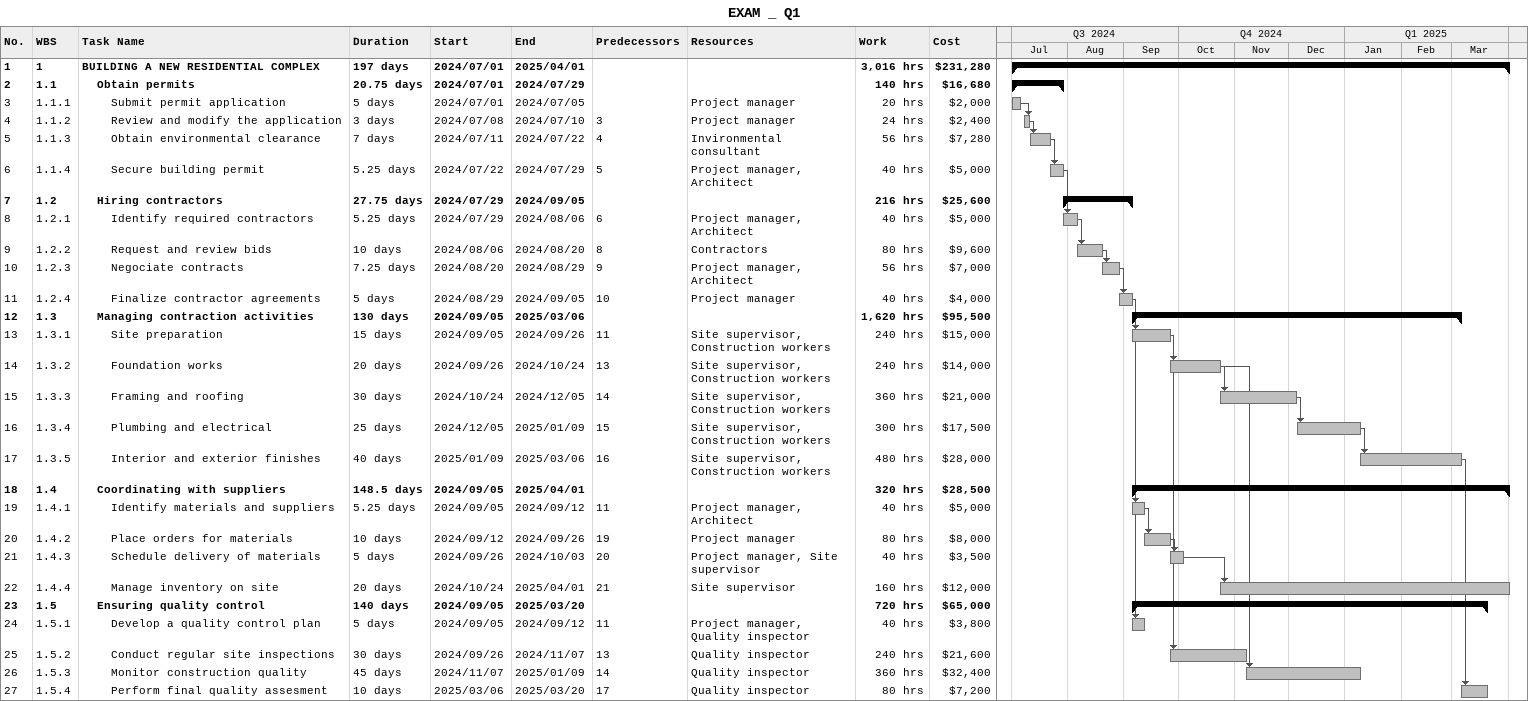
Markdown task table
EXAM _ Q1

| ID | WBS | Task | Duration | Start | Finish | Predecessors | Resources | Work (h) | Cost ($) |
|---|---|---|---|---|---|---|---|---|---|
| 1 | 1 | **BUILDING A NEW RESIDENTIAL COMPLEX** | 197d | 2024-07-01 | 2025-04-01 |  |  | 3016 | 231280 |
| 2 | 1.1 | **Obtain permits** | 20.75d | 2024-07-01 | 2024-07-29 |  |  | 140 | 16680 |
| 3 | 1.1.1 | Submit permit application | 5d | 2024-07-01 | 2024-07-05 |  | Project manager | 20 | 2000 |
| 4 | 1.1.2 | Review and modify the application | 3d | 2024-07-08 | 2024-07-10 | 3 | Project manager | 24 | 2400 |
| 5 | 1.1.3 | Obtain environmental clearance | 7d | 2024-07-11 | 2024-07-22 | 4 | Invironmental consultant | 56 | 7280 |
| 6 | 1.1.4 | Secure building permit | 5.25d | 2024-07-22 | 2024-07-29 | 5 | Project manager, Architect | 40 | 5000 |
| 7 | 1.2 | **Hiring contractors** | 27.75d | 2024-07-29 | 2024-09-05 |  |  | 216 | 25600 |
| 8 | 1.2.1 | Identify required contractors | 5.25d | 2024-07-29 | 2024-08-06 | 6 | Project manager, Architect | 40 | 5000 |
| 9 | 1.2.2 | Request and review bids | 10d | 2024-08-06 | 2024-08-20 | 8 | Contractors | 80 | 9600 |
| 10 | 1.2.3 | Negociate contracts | 7.25d | 2024-08-20 | 2024-08-29 | 9 | Project manager, Architect | 56 | 7000 |
| 11 | 1.2.4 | Finalize contractor agreements | 5d | 2024-08-29 | 2024-09-05 | 10 | Project manager | 40 | 4000 |
| 12 | 1.3 | **Managing contraction activities** | 130d | 2024-09-05 | 2025-03-06 |  |  | 1620 | 95500 |
| 13 | 1.3.1 | Site preparation | 15d | 2024-09-05 | 2024-09-26 | 11 | Site supervisor, Construction workers | 240 | 15000 |
| 14 | 1.3.2 | Foundation works | 20d | 2024-09-26 | 2024-10-24 | 13 | Site supervisor, Construction workers | 240 | 14000 |
| 15 | 1.3.3 | Framing and roofing | 30d | 2024-10-24 | 2024-12-05 | 14 | Site supervisor, Construction workers | 360 | 21000 |
| 16 | 1.3.4 | Plumbing and electrical | 25d | 2024-12-05 | 2025-01-09 | 15 | Site supervisor, Construction workers | 300 | 17500 |
| 17 | 1.3.5 | Interior and exterior finishes | 40d | 2025-01-09 | 2025-03-06 | 16 | Site supervisor, Construction workers | 480 | 28000 |
| 18 | 1.4 | **Coordinating with suppliers** | 148.5d | 2024-09-05 | 2025-04-01 |  |  | 320 | 28500 |
| 19 | 1.4.1 | Identify materials and suppliers | 5.25d | 2024-09-05 | 2024-09-12 | 11 | Project manager, Architect | 40 | 5000 |
| 20 | 1.4.2 | Place orders for materials | 10d | 2024-09-12 | 2024-09-26 | 19 | Project manager | 80 | 8000 |
| 21 | 1.4.3 | Schedule delivery of materials | 5d | 2024-09-26 | 2024-10-03 | 20 | Project manager, Site supervisor | 40 | 3500 |
| 22 | 1.4.4 | Manage inventory on site | 20d | 2024-10-24 | 2025-04-01 | 21 | Site supervisor | 160 | 12000 |
| 23 | 1.5 | **Ensuring quality control** | 140d | 2024-09-05 | 2025-03-20 |  |  | 720 | 65000 |
| 24 | 1.5.1 | Develop a quality control plan | 5d | 2024-09-05 | 2024-09-12 | 11 | Project manager, Quality inspector | 40 | 3800 |
| 25 | 1.5.2 | Conduct regular site inspections | 30d | 2024-09-26 | 2024-11-07 | 13 | Quality inspector | 240 | 21600 |
| 26 | 1.5.3 | Monitor construction quality | 45d | 2024-11-07 | 2025-01-09 | 14 | Quality inspector | 360 | 32400 |
| 27 | 1.5.4 | Perform final quality assesment | 10d | 2025-03-06 | 2025-03-20 | 17 | Quality inspector | 80 | 7200 |
